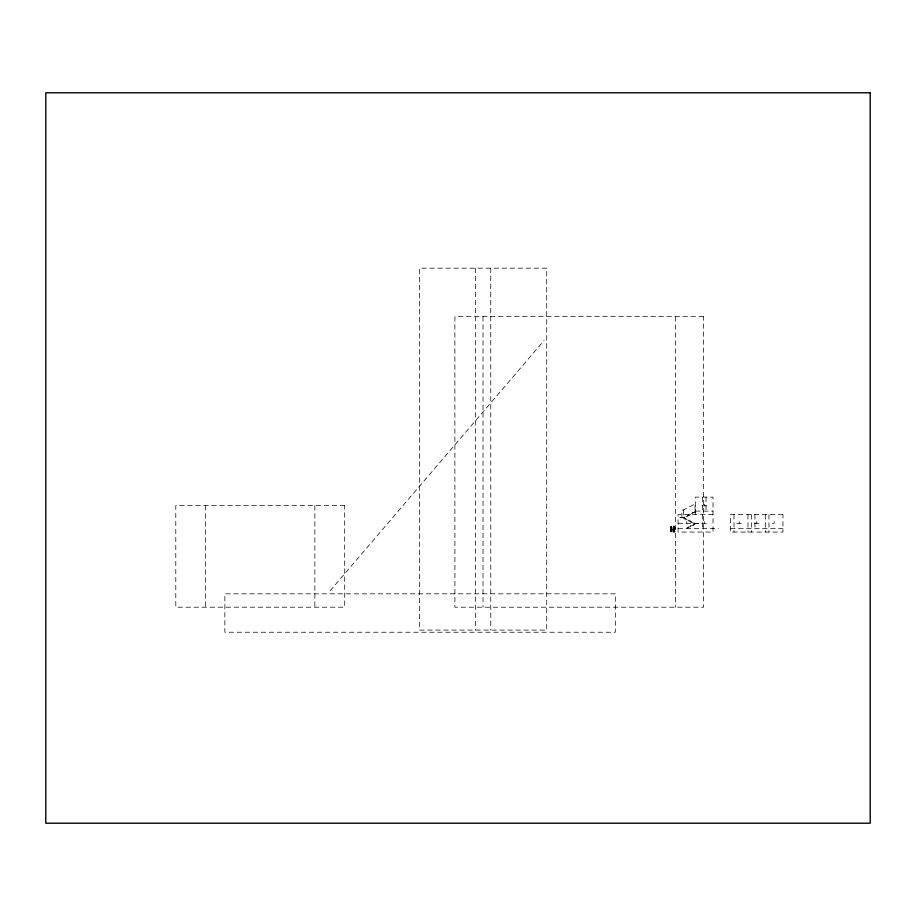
<?xml version="1.0" encoding="UTF-8"?>
<svg xmlns="http://www.w3.org/2000/svg" width="916" height="916" viewBox="0 0 916 916"><rect width="100%" height="100%" fill="white"/><g stroke="black" fill="none" stroke-linecap="round" stroke-linejoin="round"><path stroke-width="0.69" stroke-dasharray="4.58 3.44" d="M673.5 529.082L673.626 530.387L673.512 527.765C675.069 532.379 672.55 533.078 673.729 527.444M673.443 532.07L674.13 532.082L674.29 529.311L675.172 532.059L674.451 532.082L673.237 527.868L674.107 526.608L675.058 527.307L673.787 528.727L673.478 526.998C675.069 525.486 674.004 526.929 674.05 525.979M671.176 531.749L670.466 527.639L671.348 529.253L671.439 526.219L671.119 527.982L671.188 526.128L670.581 527.318C670.844 533.673 672.917 523.792 671.256 529.597C670.627 535.768 670.73 525.692 671.68 528.2M671.565 526.62L670.615 527.33L670.959 529.23C669.951 527.811 673.042 527.868 671.348 529.253L670.856 529.105M670.833 528.269L670.432 529.574L671.119 528.223M672.012 529.551L671.657 531.749C672.138 529.15 671.233 528.658 671.657 531.749L671.096 529.482M673.764 529.288L673.752 532.093L674.29 529.311M674.783 529.242L674.863 527.605L674.451 532.082L674.21 529.356M671.233 527.055L670.936 526.288M671.794 527.501L671.989 532.059L671.714 531.555M670.432 529.574L671.233 529.585L671.05 531.555M674.073 526.78L675.161 527.879L674.405 528.967L674.771 527.708L674.05 528.498L674.176 529.677M673.832 528.91L674.634 528.875L674.462 526.986M670.959 529.23L671.142 526.746M674.897 530.902C675.298 533.501 674.016 531.2 674.382 529.574L674.806 531.784M671.84 527.284L671.428 526.631M671.382 526.94L671.474 526.769M673.478 527.902L673.684 526.963L674.096 528.784L673.237 527.868M673.81 530.513L674.016 529.574M672.069 530.192L671.829 528.223M671.348 529.253L671.657 528.257M671.096 527.685L671.016 526.952M674.405 528.967L674.84 528.2M330.115 590.809L544.07 340.523M674.13 532.082L673.924 530.639M671.004 527.49L670.821 528.498M681.916 517.643L681.916 509.96L683.485 509.96L695.026 503.949L695.026 511.643M673.798 526.231L674.645 526.231M670.993 527.662L671.657 527.582M670.592 528.921L671.829 529.54L671.417 528.211M673.615 530.833L674.073 529.62M671.016 529.494L671.84 529.517L670.764 529.585L671.004 531.933M701.816 505.85L706.751 505.85M695.542 511.094L713.026 511.094M695.542 511.643L694.5 511.643L694.5 512.731L692.404 512.731L692.404 513.819L690.309 513.819L690.309 514.918L688.202 514.918L688.202 516.006L686.107 516.006L686.107 517.105L684.012 517.105L684.012 518.742L686.107 518.742L686.107 519.83L688.202 519.83L688.202 520.918L690.309 520.918L690.309 522.017L692.404 522.017L692.404 523.105L694.5 523.105L694.5 524.742L692.404 524.742L692.404 525.841L690.309 525.841L690.309 526.929L688.202 526.929L688.202 528.028L686.107 528.566M695.542 512.181L691.351 513.281L691.351 514.368L689.256 514.368L689.256 515.456L687.16 515.456L687.16 516.555L685.065 516.555L685.065 517.643L679.821 517.643L685.065 518.193L685.065 519.28L687.16 519.28L687.16 520.38L691.351 521.467L691.351 522.567L693.446 522.567L693.446 523.654L698.69 523.654L693.446 524.204L693.446 525.292L689.256 526.379L689.256 527.479L687.16 527.479L687.16 528.566M713.026 514.586L678.069 514.586L678.069 532.07L713.026 532.07L713.026 497.113L695.542 497.113L695.542 514.586M678.069 523.322L700.385 523.322M701.816 523.322L706.751 523.322M736.773 523.322L741.708 523.322M754.257 523.322L759.192 523.322M772.451 523.322L774.203 523.322L774.203 521.662M678.069 528.566L718.419 528.566M730.499 528.566L782.94 528.566M671.256 529.597L671.016 530.742M671.13 530.204L670.844 529.528L671.004 530.501M673.386 527.398L673.729 528.372M671.13 526.288L671.245 526.872M671.176 526.883L671.279 527.513M673.512 527.765L673.603 528.921M671.703 530.662L671.76 531.601M768.959 514.586L768.959 532.07M765.455 514.586L765.455 532.07M756.719 521.662L756.719 523.322M754.967 514.586L754.967 528.566M751.475 514.586L751.475 532.07M747.983 514.586L747.983 532.07M739.246 521.662L739.246 523.322M734.002 514.586L734.002 532.07M706.03 497.113L706.03 511.094M704.29 504.189L704.29 505.85M704.29 521.662L704.29 523.322M702.538 497.113L702.538 511.094M702.538 514.586L702.538 528.566M686.805 521.662L686.805 523.322M683.485 509.96L683.485 517.643M675.47 316.661L675.47 607.193M490.758 268.17L490.758 630.093M483.018 316.661L483.018 607.193M475.507 268.17L475.507 630.093M314.852 505.575L314.852 607.193M205.665 505.575L205.665 607.193M546.726 268.17L419.539 268.17L419.539 630.093L546.726 630.093L546.726 268.17M703.58 316.661L454.897 316.661L454.897 607.193L703.58 607.193L703.58 316.661M344.714 505.575L175.803 505.575L175.803 607.193L344.714 607.193L344.714 505.575M782.94 514.586L730.499 514.586L730.499 532.07L782.94 532.07L782.94 514.586M615.312 593.831L224.867 593.831L224.867 632.235L615.312 632.235L615.312 593.831"/><path stroke-width="1.37" d="M870.2 92.791L45.8 92.791L45.8 823.209L870.2 823.209L870.2 92.791"/></g></svg>
